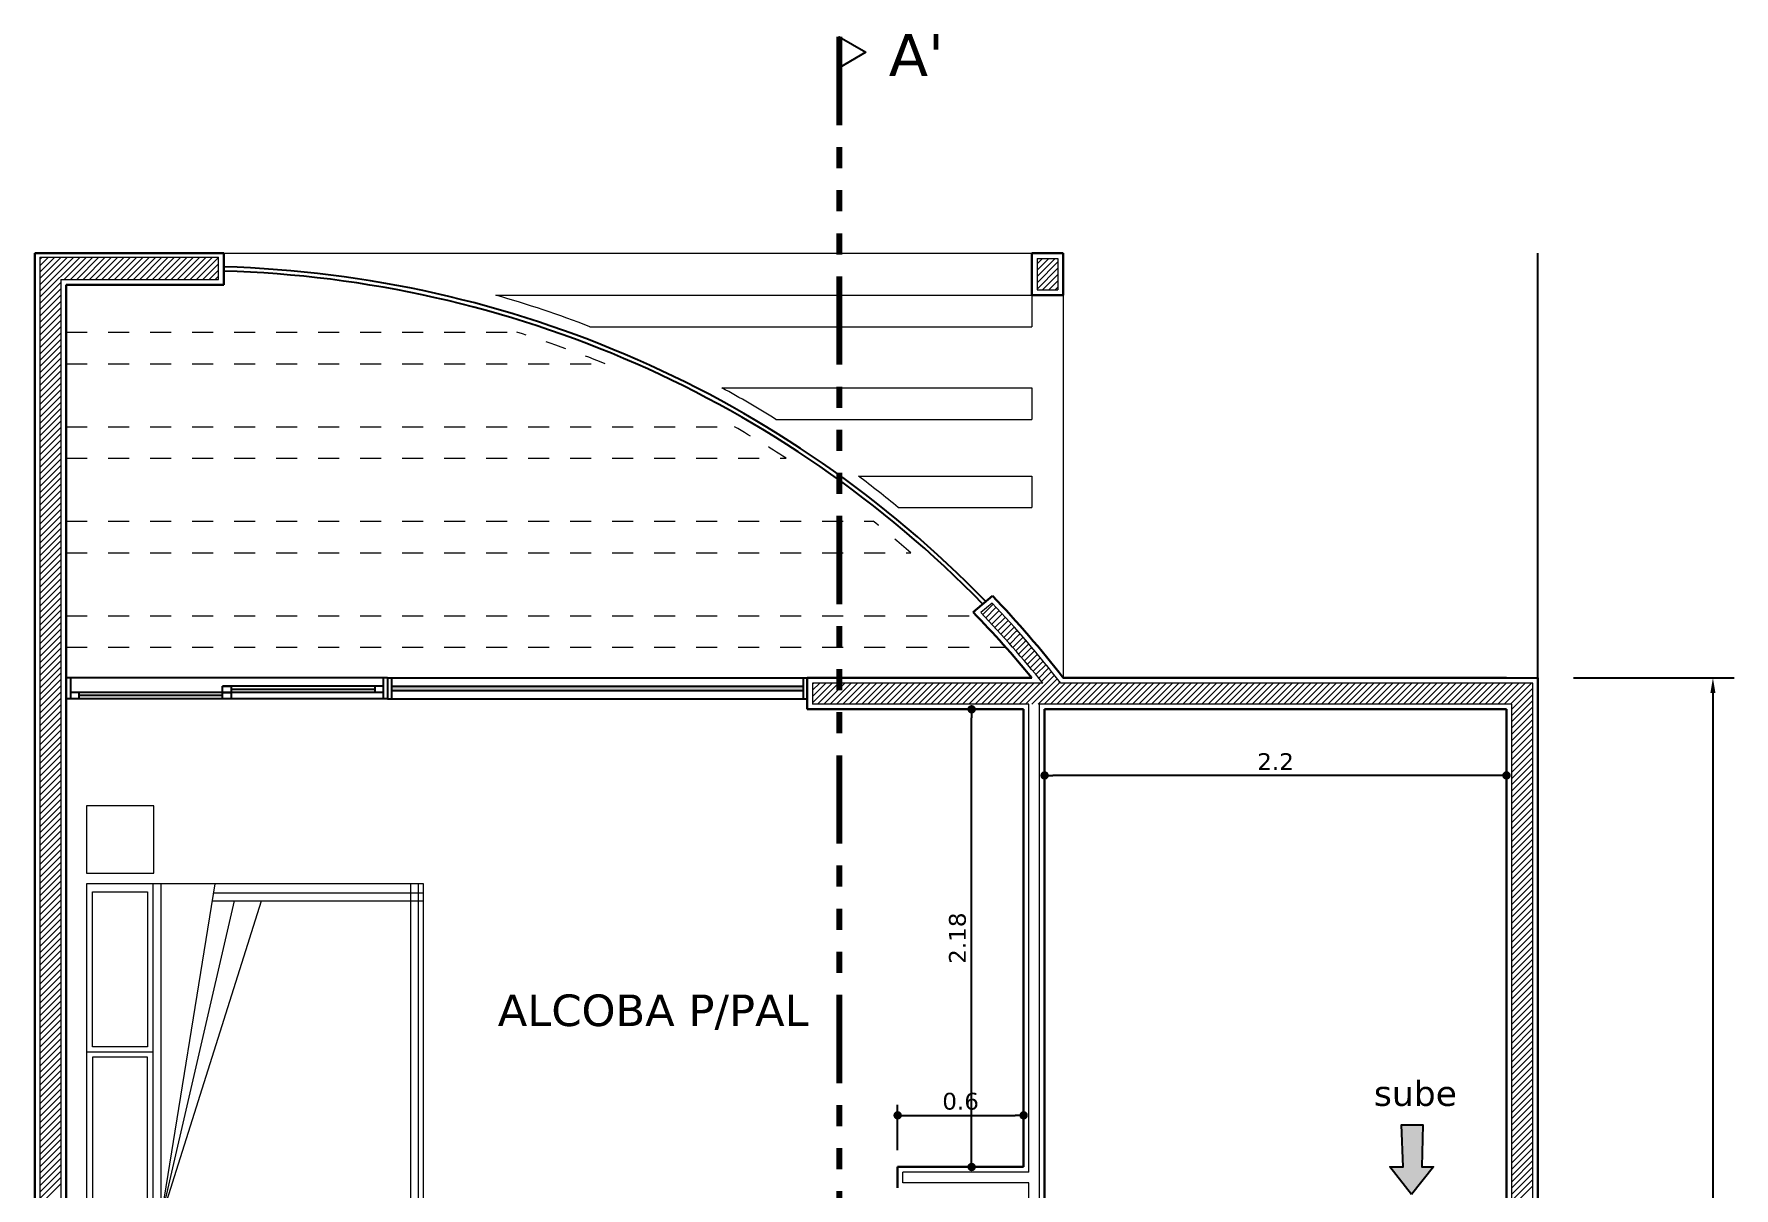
# Model space of a CAD drawing. Header units: millimetres. Extents: x -106 to 2534, y 21 to 2786.
# Drawn here: x 1266.99 to 1275.09, y 1380.53 to 1386.03 of the extents above; entities that cross this region are included whole.
import ezdxf

# ---------------------------------------------------------------- set-up
doc = ezdxf.new("R2010")
doc.units = ezdxf.units.MM
doc.linetypes.add('ACAD_ISO03W100', pattern=[30, 12, -18])
doc.linetypes.add('ACAD_ISO14W100', pattern=[24, 12, -3, 0, -3, 0, -3, 0, -3])
for name, color, linetype, lineweight in [('achurado', 142, 'Continuous', 9), ('L. corte', 106, 'ACAD_ISO14W100', 80), ('marco', 54, 'Continuous', 25), ('MOBILIARIO', 132, 'Continuous', 20), ('muros', 20, 'Continuous', 30), ('placa.plant', 64, 'Continuous', 20), ('punteada', 210, 'ACAD_ISO03W100', 13), ('textos', 116, 'Continuous', 40), ('varanda', 240, 'Continuous', 25)]:
    doc.layers.add(name, color=color, linetype=linetype, lineweight=lineweight)
doc.styles.get("Standard").update_dxf_attribs({"font": 'verdana.ttf'})
doc.dimstyles.new('cota 1.50', dxfattribs={"dimtxt": 0.08, "dimasz": 0.04, "dimexe": 0.05, "dimexo": 0.08, "dimgap": 0.025, "dimtad": 1, "dimdsep": 46, "dimtxsty": 'Standard', "dimblk": 'DOT', "dimcen": 2.5, "dimadec": 0, "dimazin": 0, "dimtm": 1e-09, "dimtfac": 1, "dimtmove": 0, "dimatfit": 3, "dimfxl": 1, "dimarcsym": 0})
doc.dimstyles.new('cota 1.75', dxfattribs={"dimtxt": 0.15, "dimasz": 0.072, "dimexe": 0.1005, "dimexo": 0.1685, "dimgap": 0.0525, "dimtad": 1, "dimdsep": 46, "dimtxsty": 'Standard', "dimcen": 2.5, "dimadec": 0, "dimazin": 0, "dimtfac": 1, "dimtmove": 0, "dimatfit": 3, "dimfxl": 1.25, "dimarcsym": 0})
pattern_1 = [(45, (25.16938, 6e-13), (-0.01499999997, 0.01499999997), [])]

# ---------------------------------------------------------------- blocks, each defined once
blk = doc.blocks.new('*U87')
at = {"layer": 'marco'}
for p, q in [((881.8686, 521.1567), (881.8686, 519.627)), ((881.8686, 521.1367), (881.9686, 521.1367)), ((881.9086, 521.1367), (881.9086, 520.3718)), ((881.9386, 521.1367), (881.9386, 519.647)), ((881.9686, 521.1567), (881.9686, 519.627)), ((881.9086, 521.0967), (881.9386, 521.0967)), ((881.9236, 521.0967), (881.9236, 520.4118)), ((881.9086, 520.4118), (881.9386, 520.4118)), ((881.9086, 520.3718), (881.9086, 520.4118)), ((881.9386, 520.4118), (881.9386, 520.3718)), ((881.9386, 520.4118), (881.9686, 520.4118)), ((881.9386, 520.3718), (881.9386, 520.4118)), ((881.9686, 520.4118), (881.9686, 520.3718)), ((881.9386, 520.3718), (881.9086, 520.3718)), ((881.9686, 520.3718), (881.9386, 520.3718)), ((881.9536, 520.3718), (881.9536, 519.687)), ((881.9386, 519.687), (881.9686, 519.687)), ((881.8686, 519.647), (881.9686, 519.647))]:
    blk.add_line(p, q, dxfattribs=at)
blk = doc.blocks.new('A$C60677ADB')
at = {"layer": 'MOBILIARIO', "ltscale": 5}
for p, q in [((0, 2.455), (0, 0.459)), ((2.002, 2.455), (0, 2.455)), ((0.394, 2.455), (0.394, 0.459)), ((0.441, 2.455), (0.441, 0.459)), ((0.441, 0.459), (0.765, 2.455)), ((1.926, 0.473), (1.926, 2.455)), ((1.973, 0.473), (1.973, 2.455)), ((2.002, 0.459), (2.002, 2.455)), ((0.035, 1.488), (0.035, 2.408)), ((0.035, 2.408), (0.361, 2.408)), ((0.361, 2.408), (0.361, 1.488)), ((0.441, 0.459), (0.878, 2.354)), ((0.441, 0.459), (1.039, 2.354)), ((0.748, 2.354), (2.002, 2.354)), ((0.756, 2.403), (2.002, 2.403)), ((0, 1.457), (0.394, 1.457)), ((0.361, 1.488), (0.035, 1.488)), ((0.035, 1.426), (0.035, 0.506)), ((0.361, 1.426), (0.035, 1.426)), ((0.361, 0.506), (0.361, 1.426)), ((0.035, 0.506), (0.361, 0.506)), ((0, 0.459), (2.002, 0.459))]:
    blk.add_line(p, q, dxfattribs=at)
for points in [[(0, 2.519), (0.4, 2.519), (0.4, 2.919), (0, 2.919)], [(0, 0), (0.4, 0), (0.4, 0.4), (0, 0.4)]]:
    blk.add_lwpolyline(points, close=True, dxfattribs=at)
blk = doc.blocks.new('*D204')
at = {"color": 0, "lineweight": -2, "transparency": 16777216}
for p, q in [((1274.3261, 1382.9619), (1275.0913, 1382.9619)), ((1274.9908, 1382.8899), (1274.9908, 1370.7753)), ((1274.3261, 1370.7033), (1275.0913, 1370.7033))]:
    blk.add_line(p, q, dxfattribs=at)
at = {"color": 0, "transparency": 16777216}
for points in [[(1274.9788, 1382.8899), (1275.0028, 1382.8899), (1274.9908, 1382.9619)], [(1274.9788, 1370.7753), (1275.0028, 1370.7753), (1274.9908, 1370.7033)]]:
    blk.add_solid(points, dxfattribs=at)
at = {"layer": 'Defpoints', "color": 0, "transparency": 16777216}
for p in [(1274.1576, 1382.9619), (1274.1576, 1370.7033), (1274.9908, 1370.7033)]:
    blk.add_point(p, dxfattribs=at)
at = {"color": 0, "transparency": 16777216, "insert": (1274.8601, 1376.8326), "char_height": 0.15, "attachment_point": 5, "rotation": 90}
blk.add_mtext('12.26', dxfattribs=at)
blk = doc.blocks.new('_Dot')
at = {"color": 0, "linetype": 'ByBlock', "lineweight": -2}
blk.add_line((-0.5, 0), (-1, 0), dxfattribs=at)
at = {"color": 0, "linetype": 'ByBlock', "const_width": 0.5}
blk.add_lwpolyline([(-0.25, 0, 1), (0.25, 0, 1)], format="xyb", close=True, dxfattribs=at)
blk = doc.blocks.new('*D207')
at = {"color": 0, "lineweight": -2, "transparency": 16777216}
for p, q in [((1271.8076, 1382.7319), (1271.8076, 1382.447)), ((1274.0076, 1382.7319), (1274.0076, 1382.447)), ((1273.9676, 1382.497), (1271.8476, 1382.497))]:
    blk.add_line(p, q, dxfattribs=at)
at = {"layer": 'Defpoints', "color": 0, "transparency": 16777216}
for p in [(1271.8076, 1382.8119), (1274.0076, 1382.8119), (1271.8076, 1382.497)]:
    blk.add_point(p, dxfattribs=at)
at = {"color": 0, "lineweight": -2, "transparency": 16777216, "xscale": 0.03999999999999999, "yscale": 0.03999999999999999, "zscale": 0.03999999999999999, "rotation": 180}
blk.add_blockref('_Dot', (1271.8076, 1382.497), dxfattribs=at)
at = {"color": 0, "lineweight": -2, "transparency": 16777216, "xscale": 0.03999999999999999, "yscale": 0.03999999999999999, "zscale": 0.03999999999999999}
blk.add_blockref('_Dot', (1274.0076, 1382.497), dxfattribs=at)
at = {"color": 0, "transparency": 16777216, "insert": (1272.9076, 1382.5629), "char_height": 0.08, "attachment_point": 5}
blk.add_mtext('2.2', dxfattribs=at)
blk = doc.blocks.new('*D208')
at = {"color": 0, "lineweight": -2, "transparency": 16777216}
for p, q in [((1271.6276, 1382.8119), (1271.4099, 1382.8119)), ((1271.4599, 1380.6731), (1271.4599, 1382.7719)), ((1271.6276, 1380.6331), (1271.4099, 1380.6331))]:
    blk.add_line(p, q, dxfattribs=at)
at = {"layer": 'Defpoints', "color": 0, "transparency": 16777216}
for p in [(1271.4599, 1382.8119), (1271.7076, 1382.8119), (1271.7076, 1380.6331)]:
    blk.add_point(p, dxfattribs=at)
at = {"color": 0, "lineweight": -2, "transparency": 16777216, "xscale": 0.03999999999999999, "yscale": 0.03999999999999999, "zscale": 0.03999999999999999}
for p, rotation in [((1271.4599, 1382.8119), 90), ((1271.4599, 1380.6331), 270)]:
    blk.add_blockref('_Dot', p, dxfattribs=dict(at, rotation=rotation))
at = {"color": 0, "transparency": 16777216, "insert": (1271.393, 1381.7225), "char_height": 0.08, "attachment_point": 5, "rotation": 90}
blk.add_mtext('2.18', dxfattribs=at)
blk = doc.blocks.new('*D209')
at = {"color": 0, "lineweight": -2, "transparency": 16777216}
for p, q in [((1271.1076, 1380.7131), (1271.1076, 1380.9289)), ((1271.7076, 1380.7131), (1271.7076, 1380.9289)), ((1271.1476, 1380.8789), (1271.6676, 1380.8789))]:
    blk.add_line(p, q, dxfattribs=at)
at = {"layer": 'Defpoints', "color": 0, "transparency": 16777216}
for p in [(1271.7076, 1380.8789), (1271.1076, 1380.6331), (1271.7076, 1380.6331)]:
    blk.add_point(p, dxfattribs=at)
at = {"color": 0, "lineweight": -2, "transparency": 16777216, "xscale": 0.03999999999999999, "yscale": 0.03999999999999999, "zscale": 0.03999999999999999, "rotation": 180}
blk.add_blockref('_Dot', (1271.1076, 1380.8789), dxfattribs=at)
at = {"color": 0, "lineweight": -2, "transparency": 16777216, "xscale": 0.03999999999999999, "yscale": 0.03999999999999999, "zscale": 0.03999999999999999}
blk.add_blockref('_Dot', (1271.7076, 1380.8789), dxfattribs=at)
at = {"color": 0, "transparency": 16777216, "insert": (1271.4076, 1380.9455), "char_height": 0.08, "attachment_point": 5}
blk.add_mtext('0.6', dxfattribs=at)

msp = doc.modelspace()

# ---------------------------------------------------------------- hatches: boundary and pattern name
h = msp.add_hatch(color=0)
h.set_gradient(color1=(0, 0, 255), rotation=180, tint=1)
h.paths.add_polyline_path([(1273.5551, 1380.5022), (1273.4517, 1380.6336), (1273.5159, 1380.6336), (1273.5074, 1380.8345), (1273.6086, 1380.8345), (1273.6037, 1380.6336), (1273.6603, 1380.6336)])
at = {"layer": 'achurado'}
h = msp.add_hatch(dxfattribs=at)
h.set_pattern_fill('JIS_WOOD', color=256, scale=0.03, style=0)
h.set_pattern_definition(pattern_1)
h.paths.add_polyline_path([(1271.8714, 1384.8083), (1271.8714, 1384.9583), (1271.7714, 1384.9583), (1271.7714, 1384.8083)])
h = msp.add_hatch(dxfattribs=at)
h.set_pattern_fill('JIS_WOOD', color=256, scale=0.03, style=0)
h.set_pattern_definition(pattern_1)
edge = h.paths.add_edge_path()
edge.add_arc((1267.7825, 1379.7032), 5.1564, 38.8381, 43.80397)
edge.add_line((1271.504, 1383.2724), (1271.5577, 1383.3179))
edge.add_arc((1267.7498, 1379.7249), 5.2355, 37.84304, 43.33578, ccw=False)
edge.add_line((1271.8842, 1382.9369), (1271.799, 1382.9369))
at = {"layer": 'varanda'}
h = msp.add_hatch(color=75, dxfattribs=at)
h.set_gradient(color1=(116, 138, 96), color2=(132, 155, 111), one_color=1, tint=0.52, name='CYLINDER')
h.paths.add_polyline_path([(1270.6572, 1382.9019), (1270.6572, 1382.9219), (1268.6972, 1382.9219), (1268.6972, 1382.9019)])

# ---------------------------------------------------------------- linework, layer by layer
msp.add_line((1274.1576, 1382.9619), (1274.1576, 1384.9833))
msp.add_lwpolyline([(1270.9566, 1385.9396), (1270.8297, 1385.8663), (1270.8297, 1386.0128)], close=True)
at = {"color": 0, "linetype": 'Continuous'}
msp.add_lwpolyline([(1273.5551, 1380.5022), (1273.4517, 1380.6336), (1273.5159, 1380.6336), (1273.5074, 1380.8345), (1273.6086, 1380.8345), (1273.6037, 1380.6336), (1273.6603, 1380.6336)], close=True, dxfattribs=at)
at = {"layer": 'achurado'}
for p, q in [((1267.0226, 1384.9532), (1267.0336, 1384.9642)), ((1267.0226, 1384.9232), (1267.0636, 1384.9642)), ((1267.0226, 1384.8932), (1267.0936, 1384.9642)), ((1267.0226, 1384.8632), (1267.1236, 1384.9642)), ((1267.0226, 1384.8332), (1267.1536, 1384.9642)), ((1267.0226, 1384.8032), (1267.1836, 1384.9642)), ((1267.0226, 1384.7732), (1267.2136, 1384.9642)), ((1267.0226, 1384.9642), (1267.0226, 1370.7283)), ((1267.0226, 1384.9642), (1267.8726, 1384.9642)), ((1267.1377, 1384.8583), (1267.2436, 1384.9642)), ((1267.1677, 1384.8583), (1267.2736, 1384.9642)), ((1267.1977, 1384.8583), (1267.3036, 1384.9642)), ((1267.2277, 1384.8583), (1267.3336, 1384.9642)), ((1267.2577, 1384.8583), (1267.3636, 1384.9642)), ((1267.2877, 1384.8583), (1267.3936, 1384.9642)), ((1267.3177, 1384.8583), (1267.4236, 1384.9642)), ((1267.3477, 1384.8583), (1267.4536, 1384.9642)), ((1267.3777, 1384.8583), (1267.4836, 1384.9642)), ((1267.4077, 1384.8583), (1267.5136, 1384.9642)), ((1267.4377, 1384.8583), (1267.5436, 1384.9642)), ((1267.4677, 1384.8583), (1267.5736, 1384.9642)), ((1267.4977, 1384.8583), (1267.6036, 1384.9642)), ((1267.5277, 1384.8583), (1267.6336, 1384.9642)), ((1267.5577, 1384.8583), (1267.6636, 1384.9642)), ((1267.5877, 1384.8583), (1267.6936, 1384.9642)), ((1267.6177, 1384.8583), (1267.7236, 1384.9642)), ((1267.6477, 1384.8583), (1267.7536, 1384.9642)), ((1267.6777, 1384.8583), (1267.7836, 1384.9642)), ((1267.7077, 1384.8583), (1267.8136, 1384.9642)), ((1267.7377, 1384.8583), (1267.8436, 1384.9642)), ((1267.7677, 1384.8583), (1267.8726, 1384.9632)), ((1267.8726, 1384.8583), (1267.8726, 1384.9642)), ((1271.7714, 1384.9583), (1271.7714, 1384.8083)), ((1271.7714, 1384.9583), (1271.8714, 1384.9583)), ((1271.8714, 1384.9583), (1271.8714, 1384.8083)), ((1267.7977, 1384.8583), (1267.8726, 1384.9332)), ((1267.8277, 1384.8583), (1267.8726, 1384.9032)), ((1267.8577, 1384.8583), (1267.8726, 1384.8732)), ((1267.0226, 1384.7432), (1267.1226, 1384.8432)), ((1267.0226, 1384.7132), (1267.1226, 1384.8132)), ((1267.1226, 1384.8583), (1267.1226, 1377.6081)), ((1267.1226, 1384.8583), (1267.8726, 1384.8583)), ((1271.7714, 1384.8083), (1271.8714, 1384.8083)), ((1267.0226, 1384.6832), (1267.1226, 1384.7832)), ((1267.0226, 1384.6532), (1267.1226, 1384.7532)), ((1267.0226, 1384.6232), (1267.1226, 1384.7232)), ((1267.0226, 1384.5932), (1267.1226, 1384.6932)), ((1267.0226, 1384.5632), (1267.1226, 1384.6632)), ((1267.0226, 1384.5332), (1267.1226, 1384.6332)), ((1267.0226, 1384.5032), (1267.1226, 1384.6032)), ((1267.0226, 1384.4732), (1267.1226, 1384.5732)), ((1267.0226, 1384.4432), (1267.1226, 1384.5432)), ((1267.0226, 1384.4132), (1267.1226, 1384.5132)), ((1267.0226, 1384.3832), (1267.1226, 1384.4832)), ((1267.0226, 1384.3532), (1267.1226, 1384.4532)), ((1267.0226, 1384.3232), (1267.1226, 1384.4232)), ((1267.0226, 1384.2932), (1267.1226, 1384.3932)), ((1267.0226, 1384.2632), (1267.1226, 1384.3632)), ((1267.0226, 1384.2332), (1267.1226, 1384.3332)), ((1267.0226, 1384.2032), (1267.1226, 1384.3032)), ((1267.0226, 1384.1732), (1267.1226, 1384.2732)), ((1267.0226, 1384.1432), (1267.1226, 1384.2432)), ((1267.0226, 1384.1132), (1267.1226, 1384.2132)), ((1267.0226, 1384.0832), (1267.1226, 1384.1832)), ((1267.0226, 1384.0532), (1267.1226, 1384.1532)), ((1267.0226, 1384.0232), (1267.1226, 1384.1232)), ((1267.0226, 1383.9932), (1267.1226, 1384.0932)), ((1267.0226, 1383.9632), (1267.1226, 1384.0632)), ((1267.0226, 1383.9332), (1267.1226, 1384.0332)), ((1267.0226, 1383.9032), (1267.1226, 1384.0032)), ((1267.0226, 1383.8732), (1267.1226, 1383.9732)), ((1267.0226, 1383.8432), (1267.1226, 1383.9432)), ((1267.0226, 1383.8132), (1267.1226, 1383.9132)), ((1267.0226, 1383.7832), (1267.1226, 1383.8832)), ((1267.0226, 1383.7532), (1267.1226, 1383.8532)), ((1267.0226, 1383.7232), (1267.1226, 1383.8232)), ((1267.0226, 1383.6932), (1267.1226, 1383.7932)), ((1267.0226, 1383.6632), (1267.1226, 1383.7632)), ((1267.0226, 1383.6332), (1267.1226, 1383.7332)), ((1267.0226, 1383.6032), (1267.1226, 1383.7032)), ((1267.0226, 1383.5732), (1267.1226, 1383.6732)), ((1267.0226, 1383.5432), (1267.1226, 1383.6432)), ((1267.0226, 1383.5132), (1267.1226, 1383.6132)), ((1267.0226, 1383.4832), (1267.1226, 1383.5832)), ((1267.0226, 1383.4532), (1267.1226, 1383.5532)), ((1267.0226, 1383.4232), (1267.1226, 1383.5232)), ((1267.0226, 1383.3932), (1267.1226, 1383.4932)), ((1267.0226, 1383.3632), (1267.1226, 1383.4632)), ((1267.0226, 1383.3332), (1267.1226, 1383.4332)), ((1267.0226, 1383.3032), (1267.1226, 1383.4032)), ((1267.0226, 1383.2732), (1267.1226, 1383.3732)), ((1267.0226, 1383.2432), (1267.1226, 1383.3432)), ((1267.0226, 1383.2132), (1267.1226, 1383.3132)), ((1267.0226, 1383.1832), (1267.1226, 1383.2832)), ((1267.0226, 1383.1532), (1267.1226, 1383.2532)), ((1271.5577, 1383.3179), (1271.504, 1383.2724)), ((1267.0226, 1383.1232), (1267.1226, 1383.2232)), ((1267.0226, 1383.0932), (1267.1226, 1383.1932)), ((1267.0226, 1383.0632), (1267.1226, 1383.1632)), ((1267.0226, 1383.0332), (1267.1226, 1383.1332)), ((1267.0226, 1383.0032), (1267.1226, 1383.1032)), ((1267.0226, 1382.9732), (1267.1226, 1383.0732)), ((1267.0226, 1382.9432), (1267.1226, 1383.0432)), ((1267.0226, 1382.9132), (1267.1226, 1383.0132)), ((1267.0226, 1382.8832), (1267.1226, 1382.9832)), ((1267.0226, 1382.8532), (1267.1226, 1382.9532)), ((1267.0226, 1382.8232), (1267.1226, 1382.9232)), ((1270.7022, 1382.9329), (1270.7063, 1382.9369)), ((1270.7022, 1382.9029), (1270.7363, 1382.9369)), ((1270.7022, 1382.8729), (1270.7663, 1382.9369)), ((1270.7022, 1382.8429), (1270.7963, 1382.9369)), ((1270.7022, 1382.9369), (1270.7022, 1382.8369)), ((1271.799, 1382.9369), (1270.7022, 1382.9369)), ((1270.7263, 1382.8369), (1270.8263, 1382.9369)), ((1270.7563, 1382.8369), (1270.8563, 1382.9369)), ((1270.7863, 1382.8369), (1270.8863, 1382.9369)), ((1270.8163, 1382.8369), (1270.9163, 1382.9369)), ((1270.8463, 1382.8369), (1270.9463, 1382.9369)), ((1270.8763, 1382.8369), (1270.9763, 1382.9369)), ((1270.9063, 1382.8369), (1271.0063, 1382.9369)), ((1270.9363, 1382.8369), (1271.0363, 1382.9369)), ((1270.9663, 1382.8369), (1271.0663, 1382.9369)), ((1270.9963, 1382.8369), (1271.0963, 1382.9369)), ((1271.0263, 1382.8369), (1271.1263, 1382.9369)), ((1271.0563, 1382.8369), (1271.1563, 1382.9369)), ((1271.0863, 1382.8369), (1271.1863, 1382.9369)), ((1271.1163, 1382.8369), (1271.2163, 1382.9369)), ((1271.1463, 1382.8369), (1271.2463, 1382.9369)), ((1271.1763, 1382.8369), (1271.2763, 1382.9369)), ((1271.2063, 1382.8369), (1271.3063, 1382.9369)), ((1271.2363, 1382.8369), (1271.3363, 1382.9369)), ((1271.2663, 1382.8369), (1271.3663, 1382.9369)), ((1271.2963, 1382.8369), (1271.3963, 1382.9369)), ((1271.3263, 1382.8369), (1271.4263, 1382.9369)), ((1271.3563, 1382.8369), (1271.4563, 1382.9369)), ((1271.3863, 1382.8369), (1271.4863, 1382.9369)), ((1271.4163, 1382.8369), (1271.5163, 1382.9369)), ((1271.4463, 1382.8369), (1271.5463, 1382.9369)), ((1271.4763, 1382.8369), (1271.5763, 1382.9369)), ((1271.5063, 1382.8369), (1271.6063, 1382.9369)), ((1271.5363, 1382.8369), (1271.6363, 1382.9369)), ((1271.5663, 1382.8369), (1271.6663, 1382.9369)), ((1271.5963, 1382.8369), (1271.6963, 1382.9369)), ((1271.6263, 1382.8369), (1271.7263, 1382.9369)), ((1271.6563, 1382.8369), (1271.7563, 1382.9369)), ((1271.6863, 1382.8369), (1271.7863, 1382.9369)), ((1271.7163, 1382.8369), (1271.8163, 1382.9369)), ((1271.7463, 1382.8369), (1271.8463, 1382.9369)), ((1271.7763, 1382.8369), (1271.8763, 1382.9369)), ((1271.8063, 1382.8369), (1271.9063, 1382.9369)), ((1271.8363, 1382.8369), (1271.9363, 1382.9369)), ((1271.8663, 1382.8369), (1271.9663, 1382.9369)), ((1274.1326, 1382.9369), (1271.8842, 1382.9369)), ((1271.8963, 1382.8369), (1271.9963, 1382.9369)), ((1271.9263, 1382.8369), (1272.0263, 1382.9369)), ((1271.9563, 1382.8369), (1272.0563, 1382.9369)), ((1271.9863, 1382.8369), (1272.0863, 1382.9369)), ((1272.0163, 1382.8369), (1272.1163, 1382.9369)), ((1272.0463, 1382.8369), (1272.1463, 1382.9369)), ((1272.0763, 1382.8369), (1272.1763, 1382.9369)), ((1272.1063, 1382.8369), (1272.2063, 1382.9369)), ((1272.1363, 1382.8369), (1272.2363, 1382.9369)), ((1272.1663, 1382.8369), (1272.2663, 1382.9369)), ((1272.1963, 1382.8369), (1272.2963, 1382.9369)), ((1272.2263, 1382.8369), (1272.3263, 1382.9369)), ((1272.2563, 1382.8369), (1272.3563, 1382.9369)), ((1272.2863, 1382.8369), (1272.3863, 1382.9369)), ((1272.3163, 1382.8369), (1272.4163, 1382.9369)), ((1272.3463, 1382.8369), (1272.4463, 1382.9369)), ((1272.3763, 1382.8369), (1272.4763, 1382.9369)), ((1272.4063, 1382.8369), (1272.5063, 1382.9369)), ((1272.4363, 1382.8369), (1272.5363, 1382.9369)), ((1272.4663, 1382.8369), (1272.5663, 1382.9369)), ((1272.4963, 1382.8369), (1272.5963, 1382.9369)), ((1272.5263, 1382.8369), (1272.6263, 1382.9369)), ((1272.5563, 1382.8369), (1272.6563, 1382.9369)), ((1272.5863, 1382.8369), (1272.6863, 1382.9369)), ((1272.6163, 1382.8369), (1272.7163, 1382.9369)), ((1272.6463, 1382.8369), (1272.7463, 1382.9369)), ((1272.6763, 1382.8369), (1272.7763, 1382.9369)), ((1272.7063, 1382.8369), (1272.8063, 1382.9369)), ((1272.7363, 1382.8369), (1272.8363, 1382.9369)), ((1272.7663, 1382.8369), (1272.8663, 1382.9369)), ((1272.7963, 1382.8369), (1272.8963, 1382.9369)), ((1272.8263, 1382.8369), (1272.9263, 1382.9369)), ((1272.8563, 1382.8369), (1272.9563, 1382.9369)), ((1272.8863, 1382.8369), (1272.9863, 1382.9369)), ((1272.9163, 1382.8369), (1273.0163, 1382.9369)), ((1272.9463, 1382.8369), (1273.0463, 1382.9369)), ((1272.9763, 1382.8369), (1273.0763, 1382.9369)), ((1273.0063, 1382.8369), (1273.1063, 1382.9369)), ((1273.0363, 1382.8369), (1273.1363, 1382.9369)), ((1273.0663, 1382.8369), (1273.1663, 1382.9369)), ((1273.0963, 1382.8369), (1273.1963, 1382.9369)), ((1273.1263, 1382.8369), (1273.2263, 1382.9369)), ((1273.1563, 1382.8369), (1273.2563, 1382.9369)), ((1273.1863, 1382.8369), (1273.2863, 1382.9369)), ((1273.2163, 1382.8369), (1273.3163, 1382.9369)), ((1273.2463, 1382.8369), (1273.3463, 1382.9369)), ((1273.2763, 1382.8369), (1273.3763, 1382.9369)), ((1273.3063, 1382.8369), (1273.4063, 1382.9369)), ((1273.3363, 1382.8369), (1273.4363, 1382.9369)), ((1273.3663, 1382.8369), (1273.4663, 1382.9369)), ((1273.3963, 1382.8369), (1273.4963, 1382.9369)), ((1273.4263, 1382.8369), (1273.5263, 1382.9369)), ((1273.4563, 1382.8369), (1273.5563, 1382.9369)), ((1273.4863, 1382.8369), (1273.5863, 1382.9369)), ((1273.5163, 1382.8369), (1273.6163, 1382.9369)), ((1273.5463, 1382.8369), (1273.6463, 1382.9369)), ((1273.5763, 1382.8369), (1273.6763, 1382.9369)), ((1273.6063, 1382.8369), (1273.7063, 1382.9369)), ((1273.6363, 1382.8369), (1273.7363, 1382.9369)), ((1273.6663, 1382.8369), (1273.7663, 1382.9369)), ((1273.6963, 1382.8369), (1273.7963, 1382.9369)), ((1273.7263, 1382.8369), (1273.8263, 1382.9369)), ((1273.7563, 1382.8369), (1273.8563, 1382.9369)), ((1273.7863, 1382.8369), (1273.8863, 1382.9369)), ((1273.8163, 1382.8369), (1273.9163, 1382.9369)), ((1273.8463, 1382.8369), (1273.9463, 1382.9369)), ((1273.8763, 1382.8369), (1273.9763, 1382.9369)), ((1273.9063, 1382.8369), (1274.0063, 1382.9369)), ((1273.9363, 1382.8369), (1274.0363, 1382.9369)), ((1273.9663, 1382.8369), (1274.0663, 1382.9369)), ((1273.9963, 1382.8369), (1274.0963, 1382.9369)), ((1274.0263, 1382.8369), (1274.1263, 1382.9369)), ((1274.1326, 1373.5675), (1274.1326, 1382.9369)), ((1267.0226, 1382.7932), (1267.1226, 1382.8932)), ((1267.0226, 1382.7632), (1267.1226, 1382.8632)), ((1274.0326, 1382.8132), (1274.1326, 1382.9132)), ((1274.0326, 1382.7832), (1274.1326, 1382.8832)), ((1274.0326, 1382.7532), (1274.1326, 1382.8532)), ((1267.0226, 1382.7332), (1267.1226, 1382.8332)), ((1267.0226, 1382.7032), (1267.1226, 1382.8032)), ((1267.0226, 1382.6732), (1267.1226, 1382.7732)), ((1271.7326, 1382.8369), (1270.7022, 1382.8369)), ((1271.7326, 1380.6081), (1271.7326, 1382.8369)), ((1274.0326, 1382.8369), (1271.7826, 1382.8369)), ((1271.7826, 1378.5581), (1271.7826, 1382.8369)), ((1274.0326, 1380.9751), (1274.0326, 1382.8369)), ((1274.0326, 1382.7232), (1274.1326, 1382.8232)), ((1274.0326, 1373.5675), (1274.0326, 1382.8119)), ((1274.0326, 1382.6932), (1274.1326, 1382.7932)), ((1274.0326, 1382.6632), (1274.1326, 1382.7632)), ((1267.0226, 1382.6432), (1267.1226, 1382.7432)), ((1267.0226, 1382.6132), (1267.1226, 1382.7132)), ((1267.0226, 1382.5832), (1267.1226, 1382.6832)), ((1274.0326, 1382.6332), (1274.1326, 1382.7332)), ((1274.0326, 1382.6032), (1274.1326, 1382.7032)), ((1267.0226, 1382.5532), (1267.1226, 1382.6532)), ((1267.0226, 1382.5232), (1267.1226, 1382.6232)), ((1274.0326, 1382.5732), (1274.1326, 1382.6732)), ((1274.0326, 1382.5432), (1274.1326, 1382.6432)), ((1274.0326, 1382.5132), (1274.1326, 1382.6132)), ((1267.0226, 1382.4932), (1267.1226, 1382.5932)), ((1267.0226, 1382.4632), (1267.1226, 1382.5632)), ((1267.0226, 1382.4332), (1267.1226, 1382.5332)), ((1274.0326, 1382.4832), (1274.1326, 1382.5832)), ((1274.0326, 1382.4532), (1274.1326, 1382.5532)), ((1274.0326, 1382.4232), (1274.1326, 1382.5232)), ((1267.0226, 1382.4032), (1267.1226, 1382.5032)), ((1267.0226, 1382.3732), (1267.1226, 1382.4732)), ((1267.0226, 1382.3432), (1267.1226, 1382.4432)), ((1274.0326, 1382.3932), (1274.1326, 1382.4932)), ((1274.0326, 1382.3632), (1274.1326, 1382.4632)), ((1267.0226, 1382.3132), (1267.1226, 1382.4132)), ((1267.0226, 1382.2832), (1267.1226, 1382.3832)), ((1274.0326, 1382.3332), (1274.1326, 1382.4332)), ((1274.0326, 1382.3032), (1274.1326, 1382.4032)), ((1274.0326, 1382.2732), (1274.1326, 1382.3732)), ((1267.0226, 1382.2532), (1267.1226, 1382.3532)), ((1267.0226, 1382.2232), (1267.1226, 1382.3232)), ((1267.0226, 1382.1932), (1267.1226, 1382.2932)), ((1274.0326, 1382.2432), (1274.1326, 1382.3432)), ((1274.0326, 1382.2132), (1274.1326, 1382.3132)), ((1274.0326, 1382.1832), (1274.1326, 1382.2832)), ((1267.0226, 1382.1632), (1267.1226, 1382.2632)), ((1267.0226, 1382.1332), (1267.1226, 1382.2332)), ((1267.0226, 1382.1032), (1267.1226, 1382.2032)), ((1274.0326, 1382.1532), (1274.1326, 1382.2532)), ((1274.0326, 1382.1232), (1274.1326, 1382.2232)), ((1267.0226, 1382.0732), (1267.1226, 1382.1732)), ((1267.0226, 1382.0432), (1267.1226, 1382.1432)), ((1267.0226, 1382.0132), (1267.1226, 1382.1132)), ((1274.0326, 1382.0932), (1274.1326, 1382.1932)), ((1274.0326, 1382.0632), (1274.1326, 1382.1632)), ((1274.0326, 1382.0332), (1274.1326, 1382.1332)), ((1267.0226, 1381.9832), (1267.1226, 1382.0832)), ((1267.0226, 1381.9532), (1267.1226, 1382.0532)), ((1274.0326, 1382.0032), (1274.1326, 1382.1032)), ((1274.0326, 1381.9732), (1274.1326, 1382.0732)), ((1274.0326, 1381.9432), (1274.1326, 1382.0432)), ((1267.0226, 1381.9232), (1267.1226, 1382.0232)), ((1267.0226, 1381.8932), (1267.1226, 1381.9932)), ((1267.0226, 1381.8632), (1267.1226, 1381.9632)), ((1274.0326, 1381.9132), (1274.1326, 1382.0132)), ((1274.0326, 1381.8832), (1274.1326, 1381.9832)), ((1274.0326, 1381.8532), (1274.1326, 1381.9532)), ((1267.0226, 1381.8332), (1267.1226, 1381.9332)), ((1267.0226, 1381.8032), (1267.1226, 1381.9032)), ((1267.0226, 1381.7732), (1267.1226, 1381.8732)), ((1274.0326, 1381.8232), (1274.1326, 1381.9232)), ((1274.0326, 1381.7932), (1274.1326, 1381.8932)), ((1267.0226, 1381.7432), (1267.1226, 1381.8432)), ((1267.0226, 1381.7132), (1267.1226, 1381.8132)), ((1274.0326, 1381.7632), (1274.1326, 1381.8632)), ((1274.0326, 1381.7332), (1274.1326, 1381.8332)), ((1274.0326, 1381.7032), (1274.1326, 1381.8032)), ((1267.0226, 1381.6832), (1267.1226, 1381.7832)), ((1267.0226, 1381.6532), (1267.1226, 1381.7532)), ((1267.0226, 1381.6232), (1267.1226, 1381.7232)), ((1274.0326, 1381.6732), (1274.1326, 1381.7732)), ((1274.0326, 1381.6432), (1274.1326, 1381.7432)), ((1274.0326, 1381.6132), (1274.1326, 1381.7132)), ((1267.0226, 1381.5932), (1267.1226, 1381.6932)), ((1267.0226, 1381.5632), (1267.1226, 1381.6632)), ((1267.0226, 1381.5332), (1267.1226, 1381.6332)), ((1274.0326, 1381.5832), (1274.1326, 1381.6832)), ((1274.0326, 1381.5532), (1274.1326, 1381.6532)), ((1267.0226, 1381.5032), (1267.1226, 1381.6032)), ((1267.0226, 1381.4732), (1267.1226, 1381.5732)), ((1274.0326, 1381.5232), (1274.1326, 1381.6232)), ((1274.0326, 1381.4932), (1274.1326, 1381.5932)), ((1274.0326, 1381.4632), (1274.1326, 1381.5632)), ((1267.0226, 1381.4432), (1267.1226, 1381.5432)), ((1267.0226, 1381.4132), (1267.1226, 1381.5132)), ((1267.0226, 1381.3832), (1267.1226, 1381.4832)), ((1274.0326, 1381.4332), (1274.1326, 1381.5332)), ((1274.0326, 1381.4032), (1274.1326, 1381.5032)), ((1274.0326, 1381.3732), (1274.1326, 1381.4732)), ((1267.0226, 1381.3532), (1267.1226, 1381.4532)), ((1267.0226, 1381.3232), (1267.1226, 1381.4232)), ((1267.0226, 1381.2932), (1267.1226, 1381.3932)), ((1274.0326, 1381.3432), (1274.1326, 1381.4432)), ((1274.0326, 1381.3132), (1274.1326, 1381.4132)), ((1267.0226, 1381.2632), (1267.1226, 1381.3632)), ((1267.0226, 1381.2332), (1267.1226, 1381.3332)), ((1267.0226, 1381.2032), (1267.1226, 1381.3032)), ((1274.0326, 1381.2832), (1274.1326, 1381.3832)), ((1274.0326, 1381.2532), (1274.1326, 1381.3532)), ((1274.0326, 1381.2232), (1274.1326, 1381.3232)), ((1267.0226, 1381.1732), (1267.1226, 1381.2732)), ((1267.0226, 1381.1432), (1267.1226, 1381.2432)), ((1274.0326, 1381.1932), (1274.1326, 1381.2932)), ((1274.0326, 1381.1632), (1274.1326, 1381.2632)), ((1274.0326, 1381.1332), (1274.1326, 1381.2332)), ((1267.0226, 1381.1132), (1267.1226, 1381.2132)), ((1267.0226, 1381.0832), (1267.1226, 1381.1832)), ((1267.0226, 1381.0532), (1267.1226, 1381.1532)), ((1274.0326, 1381.1032), (1274.1326, 1381.2032)), ((1274.0326, 1381.0732), (1274.1326, 1381.1732)), ((1274.0326, 1381.0432), (1274.1326, 1381.1432)), ((1267.0226, 1381.0232), (1267.1226, 1381.1232)), ((1267.0226, 1380.9932), (1267.1226, 1381.0932)), ((1267.0226, 1380.9632), (1267.1226, 1381.0632)), ((1274.0326, 1381.0132), (1274.1326, 1381.1132)), ((1274.0326, 1380.9832), (1274.1326, 1381.0832)), ((1267.0226, 1380.9332), (1267.1226, 1381.0332)), ((1267.0226, 1380.9032), (1267.1226, 1381.0032)), ((1274.0326, 1380.9532), (1274.1326, 1381.0532)), ((1274.0326, 1380.9232), (1274.1326, 1381.0232)), ((1274.0326, 1380.8932), (1274.1326, 1380.9932)), ((1267.0226, 1380.8732), (1267.1226, 1380.9732)), ((1267.0226, 1380.8432), (1267.1226, 1380.9432)), ((1267.0226, 1380.8132), (1267.1226, 1380.9132)), ((1274.0326, 1380.8632), (1274.1326, 1380.9632)), ((1274.0326, 1380.8332), (1274.1326, 1380.9332)), ((1274.0326, 1380.8032), (1274.1326, 1380.9032)), ((1267.0226, 1380.7832), (1267.1226, 1380.8832)), ((1267.0226, 1380.7532), (1267.1226, 1380.8532)), ((1267.0226, 1380.7232), (1267.1226, 1380.8232)), ((1274.0326, 1380.7732), (1274.1326, 1380.8732)), ((1274.0326, 1380.7432), (1274.1326, 1380.8432)), ((1267.0226, 1380.6932), (1267.1226, 1380.7932)), ((1267.0226, 1380.6632), (1267.1226, 1380.7632)), ((1274.0326, 1380.7132), (1274.1326, 1380.8132)), ((1274.0326, 1380.6832), (1274.1326, 1380.7832)), ((1274.0326, 1380.6532), (1274.1326, 1380.7532)), ((1267.0226, 1380.6332), (1267.1226, 1380.7332)), ((1267.0226, 1380.6032), (1267.1226, 1380.7032)), ((1267.0226, 1380.5732), (1267.1226, 1380.6732)), ((1274.0326, 1380.6232), (1274.1326, 1380.7232)), ((1274.0326, 1380.5932), (1274.1326, 1380.6932)), ((1274.0326, 1380.5632), (1274.1326, 1380.6632)), ((1267.0226, 1380.5432), (1267.1226, 1380.6432)), ((1267.0226, 1380.5132), (1267.1226, 1380.6132)), ((1267.0226, 1380.4832), (1267.1226, 1380.5832)), ((1271.7326, 1380.6081), (1271.1326, 1380.6081)), ((1271.1326, 1380.5581), (1271.1326, 1380.6081)), ((1274.0326, 1380.5332), (1274.1326, 1380.6332)), ((1274.0326, 1380.5032), (1274.1326, 1380.6032)), ((1267.0226, 1380.4532), (1267.1226, 1380.5532)), ((1271.7326, 1380.5581), (1271.1326, 1380.5581)), ((1271.7326, 1378.6081), (1271.7326, 1380.5581)), ((1274.0326, 1380.4732), (1274.1326, 1380.5732)), ((1274.0326, 1380.4432), (1274.1326, 1380.5432))]:
    msp.add_line(p, q, dxfattribs=at)
for centre, radius, start, end in [((1267.7825, 1379.7032), 5.1564, 38.8381, 43.80397), ((1267.7498, 1379.7249), 5.2355, 37.84304, 43.33578)]:
    msp.add_arc(centre, radius, start, end, dxfattribs=at)
at = {"layer": 'L. corte', "ltscale": 0.035}
msp.add_line((1270.8297, 1386.0128), (1270.8297, 1369.7427), dxfattribs=at)
at = {"layer": 'marco'}
for p, q in [((1268.6772, 1382.9619), (1270.6772, 1382.9619)), ((1268.6772, 1382.9619), (1268.6772, 1382.8619)), ((1268.6972, 1382.9619), (1268.6972, 1382.8619)), ((1270.6572, 1382.9619), (1270.6572, 1382.8619)), ((1268.6772, 1382.8619), (1270.6772, 1382.8619)), ((1268.6972, 1382.9219), (1270.6572, 1382.9219)), ((1268.6972, 1382.9019), (1270.6572, 1382.9019))]:
    msp.add_line(p, q, dxfattribs=at)
at = {"layer": 'muros'}
for p, q in [((1266.9976, 1384.9833), (1266.9976, 1370.7033)), ((1266.9976, 1384.9833), (1267.8976, 1384.9833)), ((1267.8976, 1384.8333), (1267.8976, 1384.9833)), ((1271.7464, 1384.9833), (1271.7464, 1384.7833)), ((1271.8964, 1384.9833), (1271.7464, 1384.9833)), ((1271.7464, 1384.9833), (1271.8964, 1384.9833)), ((1271.8964, 1384.9833), (1271.8964, 1384.7833)), ((1266.9976, 1383.8433), (1266.9976, 1384.8633)), ((1267.1476, 1384.8333), (1267.1476, 1377.6331)), ((1267.1476, 1384.8333), (1267.8976, 1384.8333)), ((1271.7464, 1384.7833), (1271.8964, 1384.7833)), ((1266.9976, 1370.7033), (1266.9976, 1383.8433)), ((1271.5596, 1383.3522), (1271.4674, 1383.2743)), ((1270.6772, 1382.9619), (1270.6772, 1382.8119)), ((1271.7464, 1382.9619), (1270.6772, 1382.9619)), ((1274.0076, 1382.9619), (1271.8964, 1382.9619)), ((1274.1576, 1382.9619), (1274.1576, 1370.7033)), ((1274.1576, 1373.5431), (1274.1576, 1382.9619)), ((1271.7076, 1382.8119), (1270.6772, 1382.8119)), ((1271.7076, 1380.6331), (1271.7076, 1382.8119)), ((1274.0076, 1382.8119), (1271.8076, 1382.8119)), ((1271.8076, 1378.5331), (1271.8076, 1382.8119)), ((1274.0076, 1380.9751), (1274.0076, 1382.8119)), ((1274.0076, 1373.5431), (1274.0076, 1382.8119)), ((1266.9976, 1381.7133), (1266.994, 1381.7133)), ((1271.1076, 1380.5331), (1271.1076, 1380.6331)), ((1271.7076, 1380.6331), (1271.1076, 1380.6331))]:
    msp.add_line(p, q, dxfattribs=at)
for centre, radius, start, end in [((1267.7498, 1379.7249), 5.2605, 37.97643, 43.59365), ((1267.7825, 1379.7032), 5.1314, 39.42363, 44.10124)]:
    msp.add_arc(centre, radius, start, end, dxfattribs=at)
at = {"layer": 'placa.plant'}
for p, q in [((1267.8976, 1384.9833), (1271.7464, 1384.9833)), ((1269.1938, 1384.7833), (1271.7464, 1384.7833)), ((1271.7464, 1384.7833), (1271.7464, 1384.6333)), ((1271.8964, 1384.7833), (1271.8964, 1382.9619)), ((1269.6419, 1384.6333), (1271.7464, 1384.6333)), ((1270.2704, 1384.3422), (1271.7464, 1384.3422)), ((1271.7464, 1384.3422), (1271.7464, 1384.1922)), ((1270.5276, 1384.1922), (1271.7464, 1384.1922)), ((1270.921, 1383.922), (1271.7464, 1383.922)), ((1271.7464, 1383.922), (1271.7464, 1383.772)), ((1271.1103, 1383.772), (1271.7464, 1383.772))]:
    msp.add_line(p, q, dxfattribs=at)
for start, end in [(68.91871, 74.06748), (58.12575, 61.36898), (50.29469, 52.92576)]:
    msp.add_arc((1267.7498, 1379.7249), 5.2605, start, end, dxfattribs=at)
at = {"layer": 'punteada', "ltscale": 5e-05}
for p, q in [((1267.1476, 1384.6071), (1269.2934, 1384.6071)), ((1267.1476, 1384.4571), (1269.7142, 1384.4571)), ((1267.1476, 1384.1571), (1270.3308, 1384.1571)), ((1267.1476, 1384.0071), (1270.5767, 1384.0071)), ((1267.1476, 1383.7071), (1270.9918, 1383.7071)), ((1267.1476, 1383.5571), (1271.1705, 1383.5571)), ((1267.1476, 1383.2571), (1271.484, 1383.2571)), ((1267.1476, 1383.1071), (1271.6224, 1383.1071))]:
    msp.add_line(p, q, dxfattribs=at)
for start, end in [(67.8865, 72.87637), (57.00782, 60.22435), (48.68139, 51.28635)]:
    msp.add_arc((1267.7825, 1379.7032), 5.1314, start, end, dxfattribs=at)
at = {"layer": 'varanda'}
for p, q in [((1267.8976, 1384.8983), (1267.8976, 1384.9183)), ((1271.8964, 1384.7116), (1271.8964, 1384.7116)), ((1274.0076, 1382.9619), (1274.1576, 1382.9619))]:
    msp.add_line(p, q, dxfattribs=at)
for centre, radius, start, end in [((1267.7498, 1379.65), 5.2704, 44.21111, 88.39326), ((1267.7465, 1379.6368), 5.2637, 44.30293, 88.35512)]:
    msp.add_arc(centre, radius, start, end, dxfattribs=at)

# ---------------------------------------------------------------- block references
at = {"layer": 'MOBILIARIO', "xscale": 0.8014425966739509, "yscale": 0.8014425966739509, "zscale": 0.8014425966739509}
msp.add_blockref('A$C60677ADB', (1267.2446, 1380.0131), dxfattribs=at)
at = {"layer": 'punteada', "rotation": 270}
msp.add_blockref('*U87', (747.5206, 2264.8305), dxfattribs=at)

# ---------------------------------------------------------------- texts
at = {"layer": 'textos', "width": 5.372119, "attachment_point": 1}
for s, insert, char_height in [("A'", (1271.0652, 1386.0267), 0.2), ('ALCOBA P/PAL', (1269.2028, 1381.4542), 0.15), ('sube', (1273.3759, 1381.044), 0.12)]:
    msp.add_mtext(s, dxfattribs=dict(at, insert=insert, char_height=char_height))

# ---------------------------------------------------------------- dimensions: what is measured, and where the dimension line sits
for base, p1, p2, dimstyle, picture, middle in [((1274.9908, 1370.7033), (1274.1576, 1382.9619), (1274.1576, 1370.7033), 'cota 1.75', '*D204', (1274.8601, 1376.8326)), ((1271.4599, 1382.8119), (1271.7076, 1380.6331), (1271.7076, 1382.8119), 'cota 1.50', '*D208', (1271.393, 1381.7225))]:
    dim = msp.add_linear_dim(base=base, p1=p1, p2=p2, angle=90, dimstyle=dimstyle)
    dim.commit()
    dim.dimension.update_dxf_attribs({"geometry": picture, "text_midpoint": middle})
for base, p1, p2, picture, middle in [((1271.8076, 1382.497), (1274.0076, 1382.8119), (1271.8076, 1382.8119), '*D207', (1272.9076, 1382.5629)), ((1271.7076, 1380.8789), (1271.1076, 1380.6331), (1271.7076, 1380.6331), '*D209', (1271.4076, 1380.9455))]:
    dim = msp.add_linear_dim(base=base, p1=p1, p2=p2, dimstyle='cota 1.50')
    dim.commit()
    dim.dimension.update_dxf_attribs({"geometry": picture, "text_midpoint": middle})

doc.saveas('drawing.dxf')
